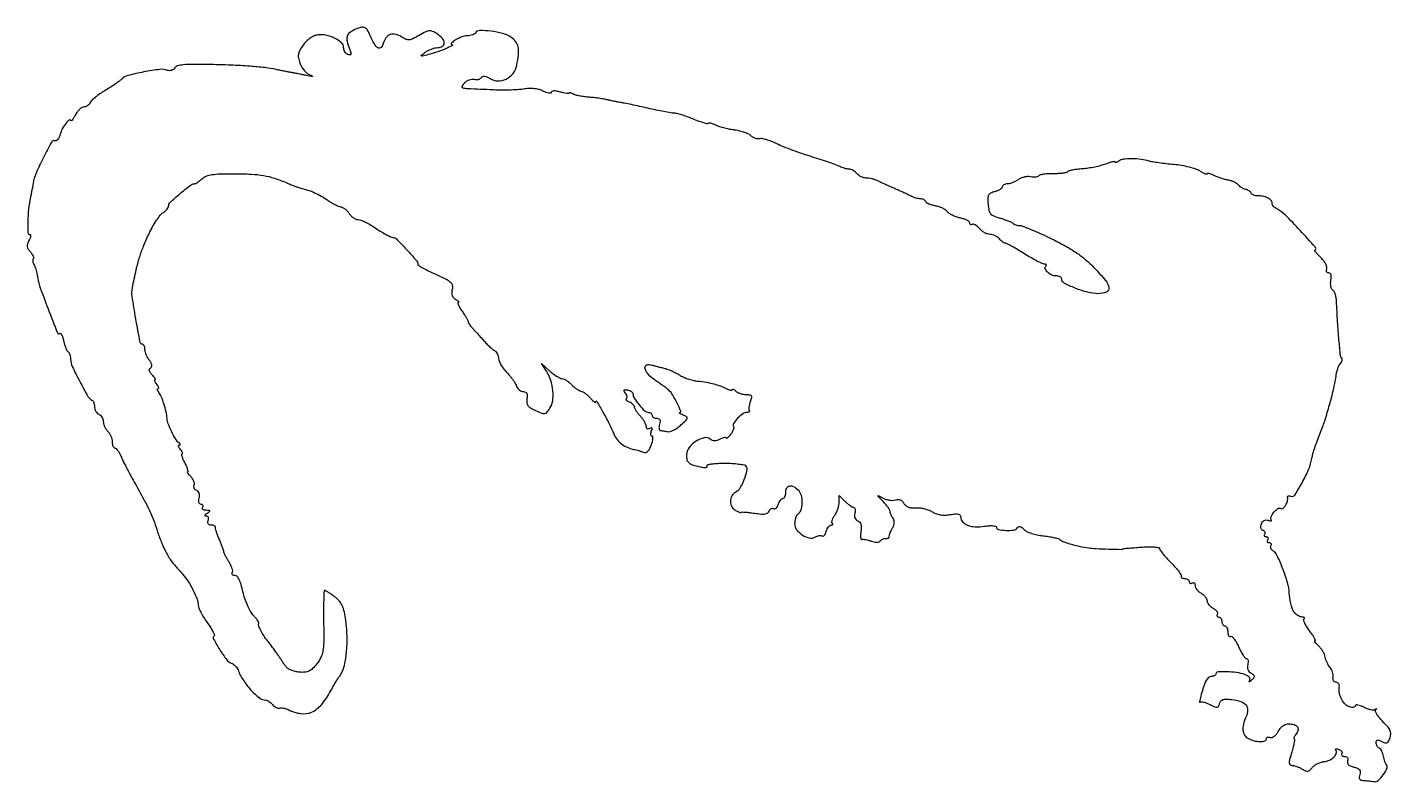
# Model space of a CAD drawing. Extents: x 0 to 460, y 0 to 255.
import ezdxf

# ---------------------------------------------------------------- set-up
doc = ezdxf.new("R2010")
doc.units = 0

msp = doc.modelspace()

# ---------------------------------------------------------------- linework, layer by layer
msp.add_lwpolyline([(110.25, 253.779505, 0.070776), (108.79314, 252.802602, 0.159357), (108.136803, 251.663521, 0.114798), (108.171243, 250.092391, 0.02821), (108.957051, 247.612966, -0.013654), (109.423556, 246.277263, -0.140594), (109.440527, 245.699221, -0.368788), (109.148569, 245.493352, -0.068593), (108.457051, 245.654855, -0.094797), (107.899977, 246.000581, -0.066836), (107.428009, 246.569117, -0.064637), (107.108908, 247.264375, -0.07544), (107, 247.982086, 0.214698), (106.258649, 249.629004, 0.067928), (103.963704, 251.162939, 0.062434), (101.017197, 252.168388, 0.08769), (98.245603, 252.249355, 0.071394), (96.987766, 251.876363, 0.044935), (95.655807, 251.112618, 0.042386), (94.391687, 250.058279, 0.043334), (93.333716, 248.81312, 0.026918), (92.245359, 247.091985, 0.081624), (91.775481, 245.793295, 0.091146), (91.772265, 244.49542, 0.039049), (92.215271, 242.812319, 0.047228), (92.768098, 241.606316, 0.038774), (93.570496, 240.437745, 0.040277), (94.486071, 239.473916, 0.078232), (95.375204, 238.898459, -0.006045), (96.491563, 238.385992, -0.663784), (96.48621, 238.26346, -0.138064), (96.169037, 238.237798, -0.002526), (94.5, 238.57389, 0.001644), (93.187004, 238.840696, 0.001185), (91.720312, 239.130101, 0.001197), (90.324226, 239.398672, 0.002595), (89.25, 239.59689, -0.003275), (88.19209, 239.793586, -0.001626), (86.853125, 240.056141, -0.001614), (85.466953, 240.337292, -0.002368), (84.25, 240.594228, 0.024469), (80.481519, 241.217405, 0.010353), (75.377149, 241.69992, 0.008578), (69.006688, 242.05952, 0.004739), (61.214404, 242.291435, 0.006178), (56.050171, 242.33233, 0.025416), (52.927885, 242.159622, 0.041352), (50.973642, 241.78634, 0.18853), (50.065329, 241.104283, -0.094967), (49.617039, 240.61666, -0.080755), (48.994976, 240.295276, -0.080087), (48.298156, 240.185768, -0.090862), (47.63412, 240.31016, 0.123487), (45.100005, 240.617462, 0.01606), (39.679871, 239.758493, 0.01554), (34.320232, 238.557915, 0.134287), (32.212886, 237.355743, -0.037613), (31.419621, 236.673623, -0.008689), (29.982021, 235.65242, -0.008925), (28.280474, 234.531739, -0.008619), (26.520268, 233.45901, 0.017755), (24.81835, 232.378675, 0.020955), (23.291965, 231.235058, 0.020353), (22.098379, 230.176284, 0.109958), (21.622372, 229.4583, -0.08157), (21.296347, 228.900826, -0.065743), (20.78669, 228.428376, -0.066473), (20.178365, 228.108977, -0.087908), (19.563322, 228, 0.138133), (18.883095, 227.808421, 0.04862), (18.066092, 227.192187, 0.043753), (17.253583, 226.30227, 0.038879), (16.571975, 225.25, -0.012755), (15.995426, 224.249039, -0.030807), (15.50656, 223.549107, -0.075405), (15.184391, 223.249582, -0.586105), (15.040038, 223.321429, 0.585869), (14.541865, 223.569592, 0.078898), (13.456515, 222.547821, 0.041957), (12.193973, 220.596288, 0.061191), (11.457671, 218.687372, -0.045079), (11.127371, 217.741615, -0.06987), (10.664665, 217.012708, -0.096648), (10.149404, 216.601991, -0.214012), (9.658301, 216.573174, 0.37435), (8.603279, 216.184051, 0.008027), (5.826973, 210.91564, 0.016132), (3.363863, 205.638233, 0.060617), (2.344332, 202.136662, -0.005647), (2.198632, 201.305524, -0.001913), (1.968372, 200.099519, -0.001902), (1.703717, 198.76858, -0.002186), (1.440662, 197.5, 0.025303), (0.812425, 193.563059, 0.021322), (0.538179, 189.350418, 0.013016), (0.551928, 185.591217, 0.405545), (1.160962, 185, -0.307472), (1.413861, 184.828244, -0.119547), (1.475731, 184.388064, -0.065837), (1.318553, 183.716181, -0.032539), (0.95548, 182.916813, 0.044859), (0.478492, 181.794075, 0.10877), (0.393166, 180.902314, 0.10894), (0.690226, 180.058033, 0.045085), (1.422478, 179.085661, -0.034239), (1.984343, 178.372241, -0.050986), (2.362754, 177.674231, -0.064849), (2.521497, 177.090161, -0.234476), (2.402046, 176.73538, 0.154486), (2.232006, 176.407843, 0.071505), (2.21769, 175.923262, 0.060654), (2.351042, 175.364798, 0.050489), (2.620259, 174.816531, -0.042239), (2.951219, 174.169667, -0.020743), (3.266004, 173.299231, -0.020416), (3.520027, 172.362093, -0.027905), (3.666308, 171.5, 0.055885), (4.54202, 167.655088, 0.007708), (7.366897, 159.940458, 0.002861), (10.552474, 151.779301, 0.539288), (11.292959, 151.626292, -0.394558), (11.607196, 151.636913, -0.090794), (11.969354, 151.18155, -0.049531), (12.329016, 150.311055, -0.023863), (12.622217, 149.138913, 0.021225), (12.929642, 147.881796, 0.025686), (13.327276, 146.734564, 0.025674), (13.75267, 145.822329, 0.133165), (14.129162, 145.420174, -0.128354), (14.463891, 145.069339, -0.046099), (14.744191, 144.43222, -0.042002), (14.935668, 143.644241, -0.038625), (15, 142.81271, 0.110577), (15.517756, 140.500181, 0.011118), (18.0566, 135.411139, 0.008969), (20.838765, 130.353676, 0.166274), (22.191065, 129.166667, -0.158028), (22.501914, 128.902535, -0.053113), (22.762375, 128.35901, -0.046555), (22.940331, 127.655352, -0.038685), (23, 126.885282, 0.070766), (23.112052, 126.09754, 0.063505), (23.440625, 125.340387, 0.066826), (23.926425, 124.726856, 0.10064), (24.5, 124.361626, -0.09486), (25.073495, 124.00561, -0.066838), (25.559375, 123.420016, -0.064626), (25.887882, 122.703825, -0.075388), (26, 121.96444, 0.067097), (26.108752, 121.157674, 0.039068), (26.440625, 120.237322, 0.038326), (26.9258, 119.350886, 0.052044), (27.5, 118.642857, -0.058077), (28.074386, 117.916923, -0.038951), (28.559375, 116.975, -0.03907), (28.890482, 115.974272, -0.06043), (29, 115.071429, 0.041629), (29.066144, 114.278358, 0.061161), (29.265014, 113.608482, 0.080382), (29.557128, 113.153922, 0.212933), (29.902175, 113, -0.197914), (30.322427, 112.826871, -0.038297), (30.870925, 112.192187, -0.03545), (31.434908, 111.303039, -0.026226), (31.933164, 110.25, 0.016981), (32.584842, 108.804185, 0.004515), (33.722209, 106.545312, 0.004574), (35.062959, 103.998829, 0.004698), (36.438387, 101.5, -0.003824), (39.651889, 95.6859, -0.013378), (41.593473, 91.868523, -0.019268), (42.926912, 88.760083, -0.018216), (44.044559, 85.5, 0.011767), (44.619543, 83.749564, 0.008107), (45.3493, 81.79375, 0.008178), (46.113034, 79.934138, 0.016495), (46.786509, 78.5, 0.014964), (47.882192, 76.503625, 0.026784), (48.915842, 74.944478, 0.019395), (50.316731, 73.204205, 0.004511), (52.80743, 70.396152, -0.042077), (54.599995, 68.040569, -0.025832), (56.31807, 65.002933, -0.024808), (57.628306, 62.016802, -0.09122), (58, 59.9964, 0.098043), (58.179233, 59.09114, 0.020283), (58.861752, 57.608758, 0.020592), (59.810608, 55.925197, 0.018129), (60.933623, 54.250328, -0.013449), (62.020997, 52.660969, -0.021372), (62.854666, 51.239365, -0.016825), (63.424693, 50.071263, -0.310911), (63.353789, 49.687122, 0.331917), (63.185817, 48.532368, 0.016011), (65.26741, 44.967581, 0.020203), (67.59324, 41.574772, 0.155259), (69.142029, 40.465804, -0.070775), (69.816443, 40.136145, -0.046446), (70.484999, 39.585715, -0.046024), (71.048264, 38.913161, -0.064245), (71.408011, 38.216881, 0.057724), (73.12348, 34.788129, 0.04086), (75.767915, 31.387129, 0.040417), (78.609792, 28.753243, 0.168221), (80.785285, 28, -0.11238), (81.245494, 27.89524, -0.038049), (81.84403, 27.549592, -0.035579), (82.469122, 27.05345, -0.034025), (83.027641, 26.466695, 0.051485), (83.596029, 25.909791, 0.056571), (84.249465, 25.500763, 0.064098), (84.88589, 25.291094, 0.135205), (85.400085, 25.331568, -0.095741), (85.951137, 25.418479, -0.0377), (86.718018, 25.333909, -0.035577), (87.556014, 25.114282, -0.037121), (88.342104, 24.780396, 0.085253), (92.534939, 23.456861, 0.1376), (96.218082, 23.967675, 0.116314), (99.522701, 26.442936, 0.051109), (102.601703, 31, -0.006375), (103.40294, 32.449999, -0.005957), (104.258832, 33.9125, -0.005944), (105.049699, 35.19297, -0.020169), (105.608368, 36, 0.09993), (107.100261, 39.11512, 0.036337), (107.955888, 43.959999, 0.033407), (108.15826, 49.678775, 0.02953), (107.619546, 55.617885, 0.023064), (107.096265, 58.258664, 0.056355), (106.409469, 60.115152, 0.068055), (105.417393, 61.556517, 0.048898), (103.964825, 62.867885, 0.007575), (102.824271, 63.684703, 0.010742), (101.783711, 64.373691, 0.007076), (100.899081, 64.915115, 0.134571), (100.589402, 65, 0.40294), (100.392875, 64.810924, 0.002008), (100.289113, 61.815741, 0.007085), (100.23157, 58.316535, 0.004249), (100.257449, 54.159968, -0.005135), (100.28685, 47.560326, -0.03941), (100.02539, 44.476991, -0.076404), (99.336115, 42.368028, -0.050337), (97.958539, 40.214028, -0.029741), (96.53485, 38.620098, -0.083863), (95.318843, 37.761205, -0.092361), (93.959132, 37.394505, -0.041275), (92.09879, 37.400609, -0.038471), (90.716189, 37.627548, -0.03762), (89.373916, 38.064626, -0.04014), (88.258548, 38.631528, -0.101813), (87.59879, 39.250362, -0.002382), (87.072202, 40.004271, -0.001048), (86.382145, 41.006798, -0.001037), (85.654652, 42.073206, -0.001392), (85, 43.042923, 0.007563), (84.277399, 44.085316, 0.003735), (83.329682, 45.388551, 0.003705), (82.325959, 46.726489, 0.005405), (81.420194, 47.88911, -0.021707), (80.06296, 49.753527, -0.031353), (79.044589, 51.519193, -0.03494), (78.422319, 53.030361, -0.138622), (78.377319, 54.02347, 0.19911), (78.325911, 54.336309, 0.015624), (77.848233, 55.054078, 0.019364), (77.197983, 55.896837, 0.013535), (76.4039, 56.796839, -0.063382), (75.513583, 58.034938, -0.022707), (74.563505, 59.994591, -0.022101), (73.705458, 62.261616, -0.024372), (73.082184, 64.523369, 0.017184), (72.455728, 66.931241, 0.042786), (71.790792, 68.623421, 0.063745), (71.095001, 69.668816, 0.217388), (70.369267, 70, -0.067619), (69.844011, 70.07136, -0.141191), (69.49528, 70.285453, -0.190731), (69.37487, 70.602709, -0.135669), (69.482543, 70.971754, 0.16681), (69.60514, 71.512375, 0.045166), (69.430125, 72.385403, 0.040488), (69.037574, 73.400351, 0.032526), (68.460733, 74.419585, -0.014757), (67.820187, 75.463103, -0.014408), (67.236927, 76.550825, -0.014455), (66.780502, 77.534384, -0.051151), (66.57283, 78.19783, 0.030237), (66.38739, 78.890448, 0.00751), (65.998987, 79.998738, 0.007652), (65.515121, 81.255933, 0.007611), (64.992175, 82.5, -0.012632), (64.500383, 83.703649, -0.016044), (64.110794, 84.839063, -0.014083), (63.845323, 85.797198, -0.11404), (63.838518, 86.25, 0.221503), (63.773504, 86.535511, 0.108503), (63.480512, 86.779687, 0.074578), (62.996696, 86.945262, 0.045244), (62.393011, 87, -0.077669), (61.754575, 87.099775, -0.166102), (61.359038, 87.393809, -0.166138), (61.226134, 87.868337, -0.07771), (61.361626, 88.5, 0.072898), (61.490641, 89.074593, 0.119728), (61.410179, 89.563873, 0.150353), (61.135927, 89.88962, 0.140917), (60.718615, 90.015313, -0.083809), (60.312891, 90.089055, -0.394239), (60.214537, 90.281383, -0.156742), (60.414015, 90.579763, -0.024208), (61, 91, 0.012279), (61.818229, 91.55773, 0.323649), (61.897595, 91.795688, 0.312363), (61.696108, 91.952447, 0.011801), (60.690983, 91.984687, -0.055749), (60.042258, 92.06281, -0.119238), (59.594912, 92.289252, -0.187649), (59.416871, 92.619957, -0.170746), (59.5, 93, 0.094696), (59.645673, 93.381513, 0.172837), (59.59114, 93.70625, 0.172824), (59.34354, 93.92335, 0.09468), (58.942386, 94, -0.179585), (58.516056, 94.158228, -0.141038), (58.243978, 94.573686, -0.092997), (58.16868, 95.23065, -0.046141), (58.305746, 96.061172, 0.057441), (58.429312, 96.931571, 0.083637), (58.320897, 97.697465, 0.10037), (57.994282, 98.284714, 0.124829), (57.485519, 98.64393, -0.093696), (57.004312, 98.94112, -0.096528), (56.67078, 99.39074, -0.099097), (56.536046, 99.922335, -0.104651), (56.620653, 100.45382, 0.125919), (56.691876, 101.065655, 0.05914), (56.491299, 101.842184, 0.053154), (56.072457, 102.652383, 0.050559), (55.486082, 103.371061, -0.017266), (54.902027, 103.996909, -0.037943), (54.511044, 104.521499, -0.073782), (54.35609, 104.870974, -0.495712), (54.454252, 105, 0.468688), (54.597633, 105.172237, 0.031415), (54.420248, 105.88125, 0.027526), (54.052692, 106.848925, 0.014804), (53.5, 108, -0.016081), (52.950904, 109.151112, -0.03013), (52.594738, 110.11875, -0.036946), (52.439401, 110.818038, -0.457268), (52.596765, 111, 0.390496), (52.735595, 111.127933, 0.115585), (52.688816, 111.440625, 0.05433), (52.432874, 111.923721, 0.024247), (52, 112.5, -0.033478), (51.582717, 113.077403, -0.07963), (51.377077, 113.563873, -0.174542), (51.409849, 113.876054, -0.282972), (51.627555, 114.015313, 0.127082), (51.871775, 114.082997, 0.320973), (51.94399, 114.241942, 0.149984), (51.815814, 114.480829, 0.039156), (51.479646, 114.765313, -0.104391), (50.417966, 115.931029, -0.019844), (49.056667, 118.476992, -0.021362), (47.894776, 121.160464, -0.074355), (47.488331, 123, 0.039587), (47.167094, 125.152396, 0.019274), (46.436661, 127.83512, 0.01804), (45.547561, 130.344996, 0.072788), (44.739668, 131.75, -0.035345), (44.413582, 132.230234, -0.0843), (44.263136, 132.632812, -0.181215), (44.306879, 132.889022, -0.266866), (44.5, 133, 0.341777), (44.670922, 133.132287, 0.144806), (44.660392, 133.440625, 0.064878), (44.426283, 133.92363, 0.027963), (44, 134.5, -0.025998), (43.570237, 135.076326, -0.059248), (43.324622, 135.559375, -0.129665), (43.295323, 135.869644, -0.367029), (43.448984, 136, 0.451996), (43.571838, 136.139574, 0.099587), (43.45572, 136.483312, 0.045431), (43.081485, 137.012996, 0.019879), (42.49754, 137.645317, -0.035995), (41.83847, 138.406785, -0.100042), (41.537186, 139.043348, -0.164795), (41.580295, 139.555238, -0.152811), (41.926037, 139.954289, 0.14741), (42.297873, 140.374404, 0.146546), (42.376759, 140.931059, 0.091428), (42.127903, 141.651497, 0.033167), (41.53173, 142.558971, -0.036478), (40.967371, 143.430525, -0.02894), (40.485526, 144.443885, -0.029757), (40.147973, 145.440772, -0.062286), (40.031803, 146.25, 0.045901), (39.957888, 146.919805, 0.065096), (39.762927, 147.485938, 0.084239), (39.484091, 147.868574, 0.195685), (39.16114, 148, -0.360395), (38.414712, 148.61833, -0.003004), (36.954981, 156.587391, -0.006888), (35.728252, 164.122634, -0.086249), (35.79866, 167, -0.006961), (37.093239, 173.060166, -0.018683), (38.234304, 177.319686, -0.022114), (39.569457, 181.05459, -0.013852), (41.442217, 185.302343, -0.017104), (42.635671, 187.610781, -0.019035), (43.945099, 189.749283, -0.018726), (45.190834, 191.476148, -0.087766), (46.097383, 192.29289, 0.037906), (46.825409, 192.828203, 0.041435), (47.441106, 193.45286, 0.045438), (47.868073, 194.070918, 0.129142), (48, 194.573182, -0.208302), (48.508688, 195.741236, -0.009413), (51.842883, 198.728128, -0.011), (55.257277, 201.544356, -0.154359), (56.726991, 202.099892, 0.111194), (57.137719, 202.216473, 0.020497), (57.817611, 202.623127, 0.021103), (58.587646, 203.175447, 0.017838), (59.354238, 203.821259, -0.095384), (60.70885, 204.643551, -0.050074), (62.622654, 205.143082, -0.031121), (65.436636, 205.405632, -0.008725), (69.854238, 205.46466, -0.010814), (75.876296, 205.309766, -0.030747), (80.047327, 204.854082, -0.036762), (83.697383, 203.946204, -0.021883), (87.889443, 202.363354, 0.004465), (89.345122, 201.754989, 0.005273), (90.733149, 201.206399, 0.004638), (91.913146, 200.766865, 0.032867), (92.5, 200.597109, -0.025992), (94.841313, 199.954574, -0.023812), (97.174426, 199.056546, -0.023806), (99.412164, 197.940479, -0.025944), (101.468061, 196.645437, 0.01729), (102.716803, 195.828324, 0.017493), (104.014261, 195.102808, 0.017578), (105.185091, 194.55199, 0.065358), (105.968061, 194.331879, -0.090645), (106.653215, 194.101539, -0.039968), (107.45301, 193.571797, -0.03784), (108.23386, 192.858028, -0.041523), (108.871972, 192.055247, 0.049321), (109.517422, 191.268685, 0.045893), (110.319161, 190.602471, 0.049083), (111.149026, 190.145306, 0.101044), (111.871972, 189.995719, -0.096363), (112.768532, 189.818861, -0.016951), (114.343642, 189.11396, -0.017819), (116.157771, 188.145566, -0.015182), (118, 187, 0.010184), (119.802446, 185.854035, 0.013357), (121.496082, 184.88604, 0.010875), (122.935861, 184.153275, 0.11173), (123.582408, 184.004281, -0.199989), (124.771737, 183.503227, -0.007409), (128.205312, 179.908571, -0.007844), (131.513116, 176.227039, -0.181012), (132, 174.926209, 0.264584), (132.199245, 174.576042, 0.007163), (133.787405, 173.66283, 0.013064), (135.752565, 172.63627, 0.008358), (138.084784, 171.542439, -0.009326), (141.576849, 169.89637, -0.07199), (143.061414, 168.874456, -0.1636), (143.62755, 167.837826, -0.105753), (143.579014, 166.458794, 0.0513), (143.417046, 165.337015, 0.093591), (143.550957, 164.424793, 0.103706), (143.992623, 163.686422, 0.074563), (144.74423, 163.083328, -0.019946), (145.365944, 162.687243, -0.059093), (145.743927, 162.352247, -0.217283), (145.807845, 162.145366, -0.366555), (145.681906, 162.030409, 0.45851), (145.511278, 161.816723, 0.054219), (145.711629, 161.155774, 0.035924), (146.196026, 160.212642, 0.018124), (146.931906, 159.09563, -0.010044), (147.723994, 157.934573, -0.01343), (148.392497, 156.84847, -0.010612), (148.901408, 155.924966, -0.121198), (149, 155.524201, 0.115269), (149.079426, 155.184257, 0.02739), (149.367188, 154.674386, 0.026741), (149.771531, 154.11046, 0.023613), (150.25, 153.567934, -0.006704), (150.903557, 152.875539, -0.001847), (151.912823, 151.768989, -0.001865), (153.047056, 150.506729, -0.001949), (154.155354, 149.254244, 0.011675), (155.245529, 148.069496, 0.014089), (156.325341, 147.011021, 0.012759), (157.275076, 146.175134, 0.087048), (157.81375, 145.864882, -0.127255), (158.222999, 145.583671, -0.049691), (158.622495, 145.019684, -0.045029), (158.953509, 144.292187, -0.041985), (159.158397, 143.5, 0.046896), (159.552656, 142.035005, 0.050403), (160.206511, 140.706394, 0.036426), (161.289259, 139.224105, 0.011916), (163.089895, 137.201993, -0.026332), (163.744707, 136.42253, -0.018708), (164.397445, 135.485898, -0.018954), (164.954511, 134.542351, -0.037647), (165.308511, 133.75, 0.076651), (165.672143, 133.081057, 0.066233), (166.236633, 132.514062, 0.068495), (166.90821, 132.130824, 0.095737), (167.585192, 132, -0.095777), (168.319876, 131.857966, -0.183705), (168.754755, 131.456634, -0.126738), (168.907382, 130.740575, -0.036706), (168.776112, 129.609136, 0.069313), (168.71138, 128.32789, 0.135205), (169.065918, 127.376479, 0.098829), (169.953236, 126.552681, 0.026583), (171.650047, 125.629839, 0.014209), (173.762121, 124.695359, 0.135484), (174.732413, 124.579533, 0.181913), (175.488795, 125.003029, 0.030123), (176.504186, 126.366045, 0.110192), (177.453592, 128.884221, 0.057627), (177.540865, 132.250917, 0.054573), (176.828169, 135.798698, 0.065412), (175.384734, 138.881352), (173.711578, 141.5), (176.377297, 139.05548, 0.021768), (177.511118, 138.103166, 0.022392), (178.713105, 137.262531, 0.022823), (179.816559, 136.630899, 0.082315), (180.585633, 136.384553, -0.07408), (181.296217, 136.169703, -0.03137), (182.170333, 135.687362, -0.030179), (183.0553, 135.045792, -0.034637), (183.814126, 134.329072, 0.029839), (184.565113, 133.606013, 0.026429), (185.426796, 132.945574, 0.027351), (186.267758, 132.434119, 0.069543), (186.936671, 132.187776, -0.078179), (187.613121, 131.925377, -0.027656), (188.483985, 131.3531, -0.026655), (189.386859, 130.607968, -0.028277), (190.186671, 129.784767, 0.020371), (190.884671, 129.043262, 0.049434), (191.470369, 128.573408, 0.123892), (191.8434, 128.445314, 0.435702), (192.010331, 128.59699, -0.758693), (192.344337, 128.686299, -0.006405), (194.40689, 125.09378, -0.010454), (196.523075, 121.101953, -0.018748), (198.066202, 117.728891, 0.064214), (199.135721, 115.86016, 0.066357), (200.63416, 114.347246, 0.063357), (202.541208, 113.226949, 0.05085), (204.814897, 112.516175, -0.013421), (205.570638, 112.340647, -0.00821), (206.452449, 112.0952, -0.008228), (207.318375, 111.823206, -0.014469), (208.023226, 111.566123, 0.141564), (208.774101, 111.492743, 0.139012), (209.454496, 111.829924, 0.087502), (210.082704, 112.639547, 0.031111), (210.686361, 113.980033, 0.024256), (211.06052, 115.138424, 0.04469), (211.232409, 116.112885, 0.065635), (211.20161, 116.784792, 0.363303), (210.944521, 117, -0.22842), (210.662172, 117.136089, -0.132621), (210.509359, 117.488813, -0.083058), (210.520442, 118.026326, -0.045044), (210.701324, 118.664045, 0.026179), (210.936014, 119.386586, 0.196415), (210.891636, 119.736436, 0.357523), (210.652308, 119.829264, 0.059284), (210.169939, 119.605028, -0.085866), (209.708091, 119.419348, -0.181031), (209.33152, 119.475196, -0.181835), (209.085289, 119.764208, -0.086691), (209, 120.252422, 0.098683), (208.866072, 120.92439, 0.030905), (208.4125, 121.850913, 0.02953), (207.765427, 122.847057, 0.028734), (207, 123.769625, -0.019921), (206.234341, 124.660075, -0.023671), (205.5875, 125.560371, -0.02342), (205.121106, 126.358474, -0.121092), (205, 126.851198, 0.143474), (204.881694, 127.255002, 0.059979), (204.517331, 127.696635, 0.052576), (203.985472, 128.106105, 0.046193), (203.356872, 128.41655, -0.045535), (202.772821, 128.704039, -0.08753), (202.382783, 129.04823, -0.144005), (202.243937, 129.388814, -0.225315), (202.348196, 129.681529, 0.168396), (202.511861, 130.018846, 0.083285), (202.488683, 130.50024, 0.067654), (202.289099, 131.048024, 0.052103), (201.935517, 131.577698, -0.035608), (201.498224, 132.188242, -0.309606), (201.514098, 132.504563, -0.245588), (201.836227, 132.655634, -0.025657), (202.694193, 132.574378, -0.052016), (203.384966, 132.398239, -0.065231), (203.969544, 132.091011, -0.078758), (204.365189, 131.706328, -0.161957), (204.5, 131.301051, 0.144596), (204.945569, 129.792531, 0.029775), (206.606082, 127.533827, 0.027919), (208.499517, 125.498485, 0.193792), (209.737349, 125, -0.077685), (210.219706, 124.924601, -0.090172), (210.629096, 124.70625, -0.100779), (210.902781, 124.381374, -0.125453), (211, 124, 0.154397), (211.120645, 123.618616, 0.097848), (211.46042, 123.29375, 0.08029), (211.968061, 123.074524, 0.061935), (212.567388, 123, -0.088639), (213.242687, 122.879337, -0.197727), (213.619739, 122.532245, -0.144755), (213.710381, 121.92767, -0.042184), (213.5, 121, 0.036682), (213.315993, 120.228052, 0.062176), (213.291798, 119.565025, 0.091749), (213.419274, 119.105674, 0.261683), (213.682612, 118.923489, -0.012721), (214.109217, 118.87258, -0.003737), (214.761137, 118.772926, -0.00375), (215.493123, 118.64979, -0.00402), (216.206363, 118.518377, 0.124084), (217.051537, 118.566317, 0.03999), (218.224129, 119.039438, 0.037053), (219.494647, 119.796737, 0.033969), (220.679183, 120.753642, 0.008156), (222.389222, 122.391104, 0.140189), (222.765405, 123.060169, 0.326306), (222.558331, 123.553809, 0.042585), (221.47282, 124.088468, -0.015104), (220.764246, 124.390346, -0.044928), (220.307372, 124.653606, -0.190617), (220.196287, 124.822591, -0.448149), (220.27568, 124.929715, 0.503798), (220.601397, 125.464483, 0.016506), (219.415487, 128.12505, 0.023363), (217.949849, 130.81408, 0.068091), (216.620325, 132.452416, 0.024846), (215.966387, 133.00706, 0.005171), (214.761701, 133.910384, 0.005417), (213.339615, 134.930404, 0.005092), (211.866316, 135.940948, -0.058882), (209.756934, 137.749068, -0.105869), (208.60271, 139.702989, -0.299666), (208.904093, 140.837361, -0.254162), (210.132837, 141.126394, 0.004463), (210.857918, 140.935189, 0.001244), (211.996849, 140.648712, 0.001255), (213.287308, 140.330968, 0.001317), (214.558564, 140.024881, -0.026543), (215.91603, 139.624644, -0.01622), (217.472187, 139.017076, -0.016243), (218.978837, 138.313016, -0.027609), (220.182277, 137.616223, 0.039615), (221.408232, 136.945125, 0.022335), (222.985698, 136.320548, 0.022178), (224.64384, 135.829369, 0.033645), (226.123713, 135.565616, -0.012771), (229.277495, 135.138372, -0.023069), (231.828454, 134.604459, -0.027323), (233.987783, 133.919708, -0.032432), (235.935103, 133.034732, 0.026339), (236.727532, 132.6629, 0.052247), (237.393436, 132.470216, 0.089916), (237.838626, 132.471144, 0.362017), (238, 132.664816, -0.305318), (238.110978, 132.829616, -0.191032), (238.3525, 132.83154, -0.075079), (238.738452, 132.610851, -0.029031), (239.2, 132.2, 0.074885), (239.823411, 131.739798, 0.038502), (240.715854, 131.3525, 0.037184), (241.716065, 131.088405, 0.045986), (242.675249, 131, -0.033646), (243.912721, 130.916633, -0.233879), (244.401145, 130.586746, -0.198586), (244.480428, 129.956784, -0.024116), (244.039093, 128.602823, 0.028273), (243.734344, 127.640838, 0.036956), (243.572492, 126.732737, 0.040417), (243.556374, 125.990431, 0.183602), (243.730511, 125.602823, -0.189398), (243.829475, 125.375769, -0.251591), (243.731954, 125.177079, -0.115689), (243.403135, 125.041449, -0.040237), (242.888908, 125, 0.160811), (241.497821, 124.540718, 0.044981), (239.764416, 122.996676, 0.043901), (238.393929, 121.250608, 0.290614), (238.381151, 120.192301, -0.184082), (238.458425, 119.789387, -0.044256), (238.278382, 119.120819, -0.039615), (237.919245, 118.339174, -0.030381), (237.411324, 117.547842, -0.016785), (236.86845, 116.855443, -0.041546), (236.414577, 116.398063, -0.110001), (236.128142, 116.246353, -0.495062), (236, 116.344054, 0.364967), (235.83935, 116.534827, 0.088298), (235.393723, 116.532543, 0.05156), (234.728134, 116.338054, 0.026025), (233.936078, 115.96579, -0.038483), (232.893178, 115.506962, -0.08473), (232.037443, 115.361403, -0.100857), (231.278757, 115.516464, -0.072648), (230.538888, 115.967726, 0.233486), (228.513526, 116.450441, 0.089587), (225.778174, 115.28271, 0.082556), (223.432941, 113.111366, 0.155074), (222.552609, 110.710459, 0.072216), (222.724505, 109.004702, 0.167694), (223.41667, 107.941085, 0.10081), (224.8905, 107.209691, 0.017365), (227.946825, 106.510241, 0.034131), (228.718924, 106.41556, 0.088253), (229.273897, 106.483755, 0.206626), (229.520548, 106.693978, 0.258279), (229.50632, 106.989774, -0.50589), (229.645659, 107.335495, -0.025844), (231.029306, 107.614965, -0.024086), (233.003882, 107.812008, -0.012825), (235.45922, 107.875, -0.013731), (237.992432, 107.805419, -0.019809), (240.223595, 107.593866, -0.016007), (242.009489, 107.294365, -0.207674), (242.55071, 106.91795, -0.197693), (242.816872, 105.301779, -0.035282), (241.900601, 102.31505, -0.03697), (240.540597, 99.441947, -0.141785), (239.138896, 98.074335, 0.139352), (237.833574, 96.812857, 0.128961), (237.337612, 95.014166, 0.130495), (237.790004, 93.219872, 0.144211), (239.062288, 91.966664, 0.014239), (239.805785, 91.595592, 0.026502), (240.430797, 91.344901, 0.029583), (240.890813, 91.217928, 0.477198), (241, 91.306281, -0.425932), (241.135472, 91.43646, -0.006825), (242.309064, 91.373623, -0.013116), (243.747481, 91.238921, -0.007752), (245.456387, 91.006619, 0.015554), (247.666396, 90.74124, 0.058064), (249.063457, 90.779802, 0.106163), (249.939317, 91.104613, 0.160797), (250.449324, 91.728536, -0.0723), (250.724494, 92.219601, -0.102143), (251.102938, 92.546276, -0.124004), (251.522742, 92.658754, -0.143117), (251.920941, 92.548861, 0.207595), (252.327508, 92.489825, 0.119179), (252.769151, 92.732483, 0.08193), (253.18216, 93.25632, 0.049245), (253.495391, 93.985479, -0.039423), (253.808825, 94.756445, -0.049463), (254.220911, 95.408235, -0.057809), (254.664193, 95.858014, -0.170932), (255.067388, 96, 0.195359), (255.423625, 96.144711, 0.086773), (255.726045, 96.563021, 0.066655), (255.931347, 97.183079, 0.04669), (256, 97.916667, -0.112017), (256.344118, 99.433405, -0.230992), (257.274248, 100.171169, -0.180581), (258.634189, 99.978468, -0.071955), (260.166667, 98.833333, -0.139555), (261.165344, 97.03986, -0.066575), (261.425318, 94.390278, -0.06803), (260.987061, 91.852382, -0.179484), (259.870838, 90.420174, 0.141555), (259.535381, 90.049809, 0.042029), (259.255809, 89.330569, 0.038467), (259.064168, 88.430687, 0.033245), (259, 87.466663, 0.16546), (259.685504, 85.451859, 0.087319), (261.657418, 83.648775, 0.089997), (264.066256, 82.667048, 0.192596), (266.011388, 83.007038, -0.050992), (266.608453, 83.296691, -0.051609), (267.249389, 83.458068, -0.05668), (267.83711, 83.475877, -0.118203), (268.269562, 83.333401, 0.234357), (268.642398, 83.298564, 0.117787), (269.04187, 83.572873, 0.07642), (269.410679, 84.13331, 0.043455), (269.683939, 84.899384, -0.044032), (269.971694, 85.703163, -0.054792), (270.380347, 86.382944, -0.064921), (270.841147, 86.848371, -0.166702), (271.283298, 87, 0.062424), (271.641381, 87.044881, 0.186072), (271.839423, 87.185462, 0.246305), (271.860559, 87.39084, 0.101586), (271.701972, 87.631361, -0.218755), (271.559064, 88.017253, -0.055302), (271.686327, 88.691534, -0.046052), (272.020616, 89.506924, -0.032486), (272.535305, 90.353868, 0.042701), (273.096302, 91.320928, 0.029212), (273.569746, 92.499753, 0.029517), (273.89445, 93.698693, 0.051411), (274, 94.722506), (274, 97), (276, 95, 0.020808), (276.832183, 94.234342, 0.024869), (277.678749, 93.5875, 0.024792), (278.433041, 93.121765, 0.126563), (278.90638, 93, -0.242554), (279.2104, 92.843298, -0.107133), (279.39381, 92.416069, -0.07087), (279.426308, 91.773804, -0.041231), (279.292927, 91.012151, 0.063474), (279.18122, 90.151015, 0.093232), (279.320302, 89.402453, 0.105762), (279.701002, 88.821854, 0.103688), (280.288384, 88.442831, -0.12042), (280.932118, 87.996647, -0.109468), (281.32525, 87.288764, -0.078055), (281.460998, 86.274832, -0.033416), (281.338465, 84.909556, 0.024449), (281.218023, 83.792727, 0.046351), (281.248839, 82.889249, 0.071928), (281.409414, 82.30981, 0.370747), (281.686628, 82.177001, -0.092676), (282.146414, 82.213156, -0.018849), (282.958683, 82.095337, -0.01927), (283.905993, 81.883227, -0.017016), (284.874846, 81.591113, 0.037854), (285.829814, 81.346054, 0.048241), (286.73572, 81.274232, 0.056394), (287.468553, 81.37001, 0.176279), (287.874846, 81.642988, -0.079759), (288.205664, 81.971165, -0.048418), (288.683548, 82.248253, -0.047105), (289.225517, 82.436649, -0.060175), (289.75, 82.5, 0.038589), (290.216951, 82.536092, 0.069849), (290.583175, 82.646875, 0.111151), (290.79555, 82.809876, 0.260861), (290.83102, 83, -0.157993), (290.827109, 83.31258, -0.015576), (291.075451, 84.03284, -0.01845), (291.438431, 84.891192, -0.013608), (291.900414, 85.813922, 0.036926), (292.382473, 86.900445, 0.067932), (292.581995, 87.84532, 0.085933), (292.50223, 88.648436, 0.105965), (292.154431, 89.313922, -0.036392), (291.782997, 89.834235, -0.033699), (291.48018, 90.41611, -0.035442), (291.282628, 90.971717, -0.087675), (291.241399, 91.400493, 0.149085), (291.132671, 91.893773, 0.021807), (290.584903, 92.774219, 0.023042), (289.822581, 93.784892, 0.017931), (288.906362, 94.812485, -0.001198), (287.207428, 96.594175, -0.168531), (287.088671, 96.85636, -0.592466), (287.206896, 96.935939, -0.002939), (288.787773, 96.106593, 0.04757), (289.802433, 95.684818, 0.037997), (290.958114, 95.422834, 0.039274), (292.075085, 95.346246, 0.074458), (292.963553, 95.488432, -0.074377), (293.834224, 95.627914, -0.099095), (294.619434, 95.479202, -0.09803), (295.293001, 95.037752, -0.07137), (295.8383, 94.324458, 0.091286), (296.469174, 93.563604, 0.084855), (297.345003, 93.053788, 0.069777), (298.490102, 92.799504, 0.038829), (299.92232, 92.797258, -0.046043), (301.279552, 92.77558, -0.031603), (302.797811, 92.513118, -0.03193), (304.240292, 92.069745, -0.054553), (305.361851, 91.498562, 0.055862), (306.616211, 90.863864, 0.049724), (308.029996, 90.491617, 0.045425), (309.607954, 90.385258, 0.033543), (311.35205, 90.543613, -0.017024), (313.210065, 90.774369, -0.086072), (314.247511, 90.688893, -0.186549), (314.790893, 90.298679, -0.145809), (315, 89.596866, 0.194153), (315.620652, 88.058759, 0.111732), (317.315667, 86.945362, 0.079966), (319.885657, 86.426935, 0.049546), (322.966384, 86.610615, -0.020522), (324.524738, 86.794611, -0.035853), (325.824251, 86.800866, -0.043138), (326.750727, 86.657919, -0.345738), (327, 86.340516, 0.35553), (327.668035, 85.519778, 0.040615), (330.212444, 85.204615, 0.040104), (332.869196, 85.305926, 0.228597), (334.027701, 86.044821, -0.139907), (334.436624, 86.417614, -0.174118), (334.944253, 86.476982, -0.105162), (335.574998, 86.181648, -0.034497), (336.352668, 85.504474, 0.087546), (337.301204, 84.840465, 0.028844), (338.88898, 84.209172, 0.027715), (340.765843, 83.699128, 0.028086), (342.679304, 83.402549, -0.014113), (344.550714, 83.165802, -0.016752), (346.300833, 82.833638, -0.015695), (347.745814, 82.460897, -0.095005), (348.431319, 82.109851, 0.078121), (349.774589, 81.364124, 0.01703), (352.298402, 80.536679, 0.018046), (355.198493, 79.806448, 0.021025), (358, 79.32977, 0.0191), (360.573099, 79.10198, 0.004934), (364.735371, 78.934426, 0.000798), (369.317208, 78.802575, 0.422195), (369.5, 78.980466, -0.386219), (369.558753, 79.045183, -0.000545), (371.335938, 79.215286, -0.003676), (373.353483, 79.391222, -0.00221), (375.75, 79.571808, -0.01358), (378.146332, 79.676437, -0.022661), (380.164062, 79.618233, -0.018939), (381.710257, 79.444289, -0.37096), (382, 79.107498, 0.158363), (382.172389, 78.576865, 0.011975), (383.101562, 77.360119, 0.015572), (384.313527, 75.942281, 0.011192), (385.75, 74.433333, -0.013441), (387.168634, 72.929644, -0.019752), (388.325, 71.528333, -0.01561), (389.174957, 70.335762, -0.223474), (389.25, 69.833333, 0.188889), (389.275993, 69.516751, 0.132643), (389.514062, 69.244792, 0.092475), (389.9441, 69.061158, 0.054843), (390.5, 69, -0.06887), (391.073318, 68.920655, -0.085131), (391.559375, 68.688914, -0.099915), (391.884374, 68.344827, -0.140337), (392, 67.940983, 0.108972), (392.078288, 67.586039, 0.182303), (392.29375, 67.3746, 0.161196), (392.6179, 67.343488, 0.082592), (393, 67.5, -0.13485), (393.379802, 67.611476, -0.190614), (393.70625, 67.48886, -0.141757), (393.926524, 67.132109, -0.067982), (394, 66.594201, 0.108718), (394.145589, 65.932545, 0.055959), (394.5875, 65.203573, 0.051755), (395.235034, 64.522546, 0.053999), (396, 64, -0.05082), (396.765013, 63.484507, -0.050431), (397.4125, 62.824098, -0.055023), (397.855267, 62.125359, -0.114211), (398, 61.5, 0.115423), (398.146553, 60.873608, 0.054793), (398.595727, 60.171498, 0.050132), (399.25227, 59.506223, 0.050149), (400.028008, 58.98501, -0.046669), (400.761187, 58.499748, -0.0693), (401.28785, 57.939465, -0.092842), (401.538079, 57.395213, -0.202545), (401.468991, 56.949827, 0.088302), (401.325219, 56.587162, 0.167147), (401.365491, 56.279012, 0.177958), (401.582773, 56.073575, 0.101637), (401.940983, 56, -0.140337), (402.344827, 55.884374, -0.099915), (402.688914, 55.559375, -0.085131), (402.920655, 55.073318, -0.06887), (403, 54.5, 0.064853), (403.074694, 53.926543, 0.082425), (403.29375, 53.440625, 0.098894), (403.618646, 53.115568, 0.148195), (404, 53, -0.195654), (404.381985, 52.844577, -0.086673), (404.70625, 52.395164, -0.066561), (404.926392, 51.729059, -0.0466), (405, 50.940983, 0.043794), (405.065762, 50.191607, 0.095228), (405.271041, 49.654315, 0.173355), (405.57401, 49.412969, 0.224392), (405.922693, 49.452222, -0.328178), (406.393284, 49.414195, -0.048037), (407.094211, 48.676664, -0.038957), (407.870175, 47.507858, -0.023178), (408.615141, 46.011239, 0.01802), (409.360356, 44.474603, 0.025962), (410.136509, 43.178301, 0.024142), (410.852815, 42.215592, 0.224365), (411.309079, 42, -0.239988), (411.619469, 41.841915, -0.108226), (411.807968, 41.411808, -0.071685), (411.843141, 40.764829, -0.041766), (411.709635, 39.997643, 0.070041), (411.605476, 39.103168, 0.086282), (411.768875, 38.280487, 0.089711), (412.192357, 37.585327, 0.08289), (412.843003, 37.059922, -0.033141), (413.695555, 36.501161, -0.205076), (413.949959, 36.056667, -0.203203), (413.80502, 35.563151, -0.0325), (413.103296, 34.812279, -0.013298), (412.557873, 34.326475, -0.130858), (412.282037, 34.196342, -0.571263), (412.197316, 34.294247, -0.046728), (412.367816, 34.678004, 0.171896), (412.458473, 35.202921, 0.132309), (412.21303, 35.734539, 0.091492), (411.629195, 36.219051, 0.048384), (410.764521, 36.598496, 0.043491), (407.943264, 37.258799, 0.028117), (404.59952, 37.54964, 0.020707), (401.588498, 37.516926, 0.398985), (401, 36.896833, -0.153107), (400.892751, 36.554802, -0.098082), (400.590803, 36.263445, -0.080734), (400.139619, 36.066867, -0.062525), (399.606989, 36, 0.109281), (399.021417, 35.870469, 0.064683), (398.414278, 35.485937, 0.059993), (397.878592, 34.919141, 0.062924), (397.50284, 34.25, 0.015754), (396.609852, 31.83722, 0.015648), (395.868379, 29.36759, 0.016091), (395.422956, 27.449698, 0.741523), (395.65764, 27.324306, -0.224052), (396.057841, 27.467935, -0.036748), (396.890604, 27.325233, -0.034361), (397.915797, 26.994721, -0.024176), (399.018131, 26.490624, 0.013437), (400.665277, 25.694197, 0.134074), (401.414933, 25.575567, 0.251131), (401.886094, 25.899084, 0.055364), (402.249545, 26.846261, -0.103362), (402.672413, 27.69598, -0.145997), (403.359683, 28.179491, -0.088213), (404.474308, 28.344729, -0.021859), (406.323158, 28.210439, -0.049671), (409.33244, 27.551777, -0.141225), (411.092519, 26.359662, -0.185613), (411.675349, 24.645912, -0.09738), (411.147022, 22.423333, 0.043307), (410.244243, 19.879041, 0.090385), (410.089068, 17.789526, 0.121318), (410.672456, 16.179395, 0.123201), (411.934259, 15.035184, 0.061095), (413.836546, 14.298758, 0.059156), (415.881547, 14.033172, 0.075374), (417.468998, 14.256052, 0.331624), (418, 14.968615, -0.158061), (418.106083, 15.295808, -0.151949), (418.38549, 15.504773, -0.11227), (418.810221, 15.554674, -0.06503), (419.312308, 15.433651, 0.180081), (419.915639, 15.427578, 0.076221), (420.637617, 15.820521, 0.061414), (421.364359, 16.529813, 0.045902), (421.981288, 17.465035, -0.053359), (422.697985, 18.517105, -0.064184), (423.582852, 19.321784, -0.069653), (424.575494, 19.826886, -0.083095), (425.609963, 20, -0.07428), (427.386181, 19.734659, -0.173703), (428.448244, 18.942997, -0.212763), (428.643289, 17.785922, -0.110559), (427.963645, 16.456195, 0.022108), (427.539709, 15.896812, 0.048468), (427.27891, 15.427757, 0.098058), (427.211743, 15.120317, 0.419966), (427.329724, 15, -0.447632), (427.499668, 14.80973, -0.014707), (427.337719, 13.678125, -0.019189), (427.028293, 12.225916, -0.011007), (426.550037, 10.5, 0.008218), (425.836717, 7.980494, 0.068383), (425.691567, 6.805502, 0.219038), (425.963857, 6.234414, 0.175422), (426.611437, 6, -0.062453), (427.29683, 5.914056, -0.024233), (428.21268, 5.632812, -0.023538), (429.186716, 5.228476, -0.026908), (430.074473, 4.75, 0.033366), (431.212918, 4.155238, 0.137742), (431.974687, 4.047139, 0.155116), (432.629596, 4.355918, 0.045912), (433.378245, 5.191328, -0.075179), (434.058179, 5.866385, -0.039362), (435.075328, 6.494265, -0.038041), (436.24366, 6.985903, -0.04732), (437.391191, 7.251803, 0.07221), (439.268405, 7.786113, 0.089586), (440.764833, 8.810226, 0.120816), (441.52217, 10.041393, 0.219576), (441.382079, 11.1908, -0.199834), (441.343627, 11.430436, -0.297161), (441.493068, 11.571827, -0.105443), (441.878439, 11.560231, -0.031564), (442.442319, 11.383761, -0.061745), (442.992689, 11.090383, -0.092628), (443.371794, 10.701752, -0.121099), (443.523411, 10.282806, -0.166459), (443.435239, 9.895215, 0.1576), (443.351856, 9.55587, 0.191289), (443.493232, 9.262969, 0.12717), (443.864391, 9.064946, 0.059351), (444.409598, 9, -0.086989), (444.993822, 8.897583, -0.160766), (445.368883, 8.602944, -0.157266), (445.49976, 8.137534, -0.082325), (445.377694, 7.541872, 0.136003), (445.312559, 6.865894, 0.150663), (445.611023, 6.283189, 0.099834), (446.314592, 5.802524, 0.038628), (447.439626, 5.425797, -0.036041), (448.698058, 5.011621, -0.1278), (449.371966, 4.505424, -0.169702), (449.609181, 3.826516, -0.076971), (449.463159, 2.883925, 0.052743), (449.281864, 1.998404, 0.16472), (449.41864, 1.414127, 0.179942), (449.870529, 1.064671, 0.06512), (450.682612, 0.923489, -0.011442), (451.506546, 0.869892, -0.006792), (452.485686, 0.77024, -0.006795), (453.460019, 0.644248, -0.011626), (454.26866, 0.509234, 0.235242), (455.678825, 0.904665, 0.051855), (457.408241, 2.830537, 0.053168), (458.659164, 5.005968, 0.309614), (458.428758, 6.237909, -0.100347), (458.211052, 6.566335, -0.016498), (457.946899, 7.284729, -0.01757), (457.690214, 8.163382, -0.01471), (457.478548, 9.111391, 0.035345), (457.228531, 10.047788, 0.040954), (456.857908, 10.892568, 0.045271), (456.429946, 11.537617, 0.144184), (456.009908, 11.830031, -0.114679), (455.62372, 12.066864, -0.069684), (455.29666, 12.494261, -0.063979), (455.075403, 13.038316, -0.064708), (455, 13.618517, -0.076642), (455.100415, 14.26976, -0.265961), (455.402076, 14.54795, -0.154567), (455.943582, 14.503636, -0.025765), (456.900039, 14.053498, 0.037698), (457.865825, 13.626787, 0.139885), (458.523541, 13.585486, 0.178812), (459.008862, 13.895971, 0.070458), (459.400039, 14.600101, 0.048794), (459.868007, 16.298278, 0.131146), (459.757032, 17.536037, 0.090281), (459.001952, 18.823874, 0.015918), (457.09943, 20.898285, -0.023516), (456.035322, 22.094514, -0.035915), (455.242007, 23.233962, -0.039839), (454.77524, 24.183809, -0.268553), (454.84943, 24.682763, 0.013658), (455.070766, 24.976946, 0.466589), (455.05134, 25.05134, 0.277115), (454.946865, 25.041024, 0.01042), (454.623216, 24.789882, -0.180453), (454.096454, 24.613158, -0.042676), (453.15998, 24.724815, -0.038554), (452.037525, 25.048849, -0.029793), (450.873216, 25.565563, 0.024308), (449.770645, 26.069417, 0.047448), (448.844007, 26.341114, 0.077606), (448.216555, 26.363391, 0.379655), (448, 26.1193, -0.2248), (447.850627, 25.803854, -0.114421), (447.448308, 25.605303, -0.076663), (446.84132, 25.558124, -0.045111), (446.121898, 25.678374, -0.131954), (444.645456, 26.520147, -0.073439), (443.394055, 28.188275, -0.069948), (442.624349, 30.249827, -0.092347), (442.557331, 32.25, 0.073874), (442.55947, 32.918728, 0.100136), (442.356342, 33.485937, 0.119089), (441.983027, 33.862885, 0.139183), (441.5, 34, -0.139854), (441.018718, 34.137304, -0.120678), (440.649868, 34.514062, -0.101039), (440.453559, 35.081256, -0.073702), (440.46381, 35.75, 0.071102), (440.479798, 36.529765, 0.044163), (440.288903, 37.426562, 0.043459), (439.936302, 38.297045, 0.059232), (439.46558, 39, -0.042605), (438.948442, 39.719466, -0.025834), (438.458048, 40.646875, -0.025779), (438.063788, 41.624877, -0.040808), (437.840254, 42.5, 0.060988), (437.573642, 43.392331, 0.031744), (437.04094, 44.426562, 0.031022), (436.350515, 45.433328, 0.041051), (435.59699, 46.25, -0.017342), (434.914708, 46.922553, -0.039313), (434.459761, 47.485937, -0.083061), (434.287968, 47.855648, -0.495461), (434.397882, 48, 0.53393), (434.525984, 48.191344, 0.028354), (434.147093, 48.980572, 0.024284), (433.483003, 50.056867, 0.012553), (432.555676, 51.338118, -0.020777), (431.628014, 52.665244, -0.032081), (430.951916, 53.890092, -0.033478), (430.561356, 54.887286, -0.279927), (430.671451, 55.338118, 0.123797), (430.821712, 55.589328, 0.257749), (430.775215, 55.805572, 0.161415), (430.524793, 55.953787, 0.053637), (430.095238, 56, -0.079562), (429.535939, 56.089565, -0.039962), (428.874628, 56.367188, -0.038377), (428.220911, 56.771647, -0.046038), (427.678571, 57.25, -0.071216), (426.938502, 58.30035, -0.053127), (426.431403, 59.625601, -0.030987), (426.035745, 61.604394, -0.00701), (425.620609, 65.007898, 0.048985), (424.925116, 68.348743, 0.019622), (423.355423, 72.752861, 0.014894), (421.544208, 76.904172, 0.145975), (420.282038, 78.31146, -0.069361), (419.819438, 78.691944, -0.085702), (419.51728, 79.16025, -0.100429), (419.418912, 79.640993, -0.139703), (419.537985, 80.06146, 0.096373), (419.673315, 80.419451, 0.17417), (419.619222, 80.724304, 0.171456), (419.382286, 80.928244, 0.093039), (419, 81, -0.101261), (418.621649, 81.077418, -0.177706), (418.391936, 81.29375, -0.167455), (418.348919, 81.618194, -0.088621), (418.5, 82, 0.088621), (418.651081, 82.381806, 0.167455), (418.608064, 82.70625, 0.177706), (418.378351, 82.922582, 0.101261), (418, 83, -0.08992), (417.616203, 83.069584, -0.16868), (417.37643, 83.268661, -0.176677), (417.318063, 83.565881, -0.099764), (417.447214, 83.91459, 0.121055), (417.569809, 84.293863, 0.129291), (417.497991, 84.676662, 0.116342), (417.236263, 85.004148, 0.085998), (416.82632, 85.22456, -0.142777), (416.406099, 85.515385, -0.115049), (416.164868, 86.011369, -0.090564), (416.136621, 86.668548, -0.057244), (416.328519, 87.413724, -0.071642), (416.717911, 88.110768, -0.106516), (417.247942, 88.562741, -0.116821), (417.8788, 88.731411, -0.099091), (418.560367, 88.615209, 0.030122), (419.124534, 88.436863, 0.097944), (419.514387, 88.417084, 0.287127), (419.668366, 88.547779, 0.218735), (419.640613, 88.772483, -0.254337), (419.581316, 89.840541, -0.062857), (420.558946, 91.371841, -0.064958), (421.857181, 92.574779, -0.301453), (422.82868, 92.605881, 0.321229), (423.60743, 92.658965, 0.083951), (424.476225, 93.662433, 0.070102), (425.091491, 95.093249, 0.123381), (425.117865, 96.372681, -0.185814), (425.15881, 96.658014, -0.195737), (425.379601, 96.834466, -0.113865), (425.777552, 96.858733, -0.050182), (426.289245, 96.719248, 0.354983), (427.56685, 97.136694, 0.017176), (430.02446, 101.251266, 0.025663), (432.23335, 105.791931, 0.055862), (433.339245, 109.5, -0.018746), (433.667696, 110.998881, -0.018186), (434.110306, 112.484389, -0.008494), (434.892599, 114.675447, -0.001009), (436.71925, 119.5, 0.016546), (438.147057, 123.656723, 0.009115), (439.630322, 128.823693, 0.008854), (440.873905, 133.82704, 0.026887), (441.474266, 137.280013, -0.028909), (441.68089, 138.440602, -0.024986), (442.027649, 139.628796, -0.025767), (442.452209, 140.675211, -0.064029), (442.893788, 141.372022, 0.047497), (443.265941, 141.918571, 0.063665), (443.485708, 142.475707, 0.07953), (443.529208, 142.958615, 0.181068), (443.379797, 143.28687, -0.172453), (442.977791, 144.132317, -0.002861), (442.468415, 149.389865, -0.00711), (441.997796, 155.51834, -0.004842), (441.629248, 162.5, 0.033093), (441.497495, 163.701522, 0.036839), (441.210098, 164.831655, 0.039799), (440.822493, 165.742772, 0.128981), (440.383851, 166.224783, -0.143827), (439.99026, 166.683463, -0.057813), (439.737372, 167.478444, -0.050832), (439.648345, 168.45504, -0.044584), (439.750429, 169.474783, 0.035374), (439.876938, 170.540425, 0.083396), (439.782243, 171.332677, 0.136421), (439.481464, 171.816137, 0.18794), (439.009588, 172, -0.128339), (438.586441, 172.110431, -0.151433), (438.302529, 172.409354, -0.127699), (438.208577, 172.861119, -0.079524), (438.320777, 173.393547, 0.158502), (438.356939, 174.088101, 0.053282), (437.986449, 175.046627, 0.046664), (437.319816, 176.089977, 0.038717), (436.431708, 177.064157, -0.015087), (435.529667, 177.964327, -0.024892), (434.83078, 178.783229, -0.022275), (434.356914, 179.458098, -0.351778), (434.385406, 179.718739, 0.396905), (434.41639, 180.760709, 0.004578), (429.35483, 186.358898, 0.010137), (424.403765, 191.52104, 0.078385), (421.708066, 193.484629, -0.037726), (420.965159, 193.938588, -0.05017), (420.372667, 194.462643, -0.060101), (420.001556, 194.975605, -0.190365), (419.947608, 195.388197, 0.239004), (419.741864, 196.295493, 0.091768), (418.720486, 197.148084, 0.069878), (417.140972, 197.766212, 0.056666), (415.333333, 197.984687, -0.039777), (414.479609, 198.058787, -0.048454), (413.705208, 198.267221, -0.055874), (413.1138, 198.56867, -0.161867), (412.833333, 198.925, 0.10607), (412.597782, 199.303039, 0.050765), (412.158354, 199.67375, 0.047122), (411.600747, 199.982122, 0.04932), (411.003617, 200.175, -0.051737), (410.357408, 200.387178, -0.032307), (409.651984, 200.759128, -0.032225), (408.997004, 201.221057, -0.049672), (408.503617, 201.707136, 0.08086), (407.933252, 202.203191, 0.031881), (407.012766, 202.695018, 0.030526), (405.930554, 203.109729, 0.0334), (404.837713, 203.37501, -0.022519), (403.666205, 203.63255, -0.014832), (402.344206, 204.028616, -0.014935), (401.078493, 204.491522, -0.027735), (400.087713, 204.953058, 0.022963), (399.286528, 205.335617, 0.044891), (398.613266, 205.551163, 0.072256), (398.154858, 205.586004, 0.394318), (398, 205.420174, -0.46553), (397.832719, 205.279443, -0.05023), (397.277133, 205.434615, -0.034388), (396.483745, 205.809561, -0.017455), (395.539176, 206.382374, 0.0651), (394.176286, 207.040763, 0.019449), (391.953773, 207.682535, 0.019146), (389.377459, 208.215336, 0.019627), (386.789176, 208.544239, -0.006243), (384.234708, 208.799592, -0.006805), (381.759945, 209.112387, -0.006425), (379.650043, 209.435989, -0.033111), (378.5, 209.706763, 0.043469), (375.757771, 210.292823, 0.030368), (372.600283, 210.491842, 0.028392), (369.737887, 210.335575, 0.138596), (368.25, 209.729624, -0.030191), (367.769788, 209.399808, -0.069333), (367.367188, 209.228159, -0.150349), (367.109824, 209.236886, -0.319897), (367, 209.390975, 0.437185), (366.813921, 209.563114, 0.032254), (366.045313, 209.453018, 0.028764), (364.996753, 209.169278, 0.015845), (363.75, 208.709267, -0.03037), (362.184785, 208.182852, -0.014784), (360.132997, 207.693449, -0.014605), (357.960863, 207.308555, -0.020436), (356.000629, 207.101373, 0.013996), (354.240706, 206.938246, 0.019382), (352.675888, 206.687041, 0.016252), (351.420748, 206.39258, 0.175612), (351.000629, 206.098565, -0.190631), (350.582618, 205.823769, -0.018884), (349.375602, 205.620242, -0.021687), (347.866071, 205.490226, -0.015529), (346.171632, 205.470746, 0.017111), (344.47831, 205.445921, 0.023936), (342.972086, 205.299752, 0.021743), (341.777772, 205.072436, 0.19898), (341.357694, 204.769744, -0.176205), (341.01115, 204.496098, -0.048545), (340.322838, 204.340334, -0.042734), (339.453978, 204.305457, -0.033534), (338.516645, 204.411204, 0.059992), (337.480584, 204.472969, 0.041322), (336.315355, 204.305326, 0.04156), (335.203799, 203.95103, 0.064312), (334.330583, 203.45097, -0.038425), (333.501398, 202.917482, -0.029395), (332.523671, 202.461802, -0.030107), (331.551866, 202.142816, -0.059769), (330.75, 202.031803, 0.053991), (330.080533, 201.946968, 0.072802), (329.514063, 201.721189, 0.091578), (329.133482, 201.395872, 0.171883), (329, 201.019052, -0.199521), (328.824874, 200.597658, -0.054342), (328.250025, 200.138026, -0.046052), (327.424347, 199.71459, -0.033993), (326.446892, 199.397315, 0.049683), (325.076441, 198.90452, 0.161049), (324.387502, 198.244679, 0.120803), (324.118676, 197.17931, 0.022675), (324.196892, 195.154639, 0.031799), (324.50035, 193.11269, 0.125157), (325.060759, 191.981941, 0.119776), (326.107628, 191.22945, 0.028004), (328.168154, 190.526376, -0.012501), (329.627435, 190.078432, -0.014893), (330.978664, 189.581185, -0.013719), (332.085555, 189.10031, -0.087501), (332.584821, 188.75, 0.078358), (332.979474, 188.462256, 0.038147), (333.555993, 188.220312, 0.036635), (334.20812, 188.055292, 0.04368), (334.839837, 188, -0.093257), (335.816603, 187.816221, -0.005498), (338.626909, 186.684127, -0.008145), (341.955741, 185.236382, -0.005903), (345.616481, 183.520432, -0.01386), (350.206854, 181.143131, -0.023006), (353.91881, 178.859251, -0.025932), (357.069179, 176.467142, -0.026233), (359.942275, 173.770432, -0.018486), (363.792862, 169.447169, -0.136408), (364.907223, 166.948616, -0.353896), (364.069117, 165.524413, -0.09137), (361.25, 165.021962, -0.063031), (357.785422, 165.481086, -0.031237), (353.56925, 166.878756, -0.024634), (349.812957, 168.609723, -0.279377), (349, 169.951108, 0.173977), (348.856389, 170.351343, 0.093351), (348.448468, 170.691888, 0.073643), (347.840734, 170.922334, 0.053906), (347.122445, 171, -0.109053), (345.619092, 171.331835, -0.084054), (344.231234, 172.285822, -0.110256), (343.479255, 173.430458, -0.294884), (343.675343, 174.342009, 0.121041), (343.826632, 174.59185, 0.256884), (343.783229, 174.806715, 0.164125), (343.539339, 174.953985, 0.054525), (343.11863, 175, -0.111287), (342.381027, 175.166231, -0.009732), (340.653528, 176.028125, -0.012391), (338.616722, 177.159506, -0.009321), (336.432546, 178.5, 0.006617), (334.274038, 179.840863, 0.009378), (332.316305, 180.971875, 0.005988), (330.655436, 181.864475, 0.120875), (330.103027, 182, -0.119554), (329.688907, 182.100455, -0.035918), (329.131281, 182.440625, -0.033736), (328.539671, 182.925939, -0.030913), (328, 183.5, 0.063676), (327.384758, 184.074183, 0.044302), (326.56639, 184.559375, 0.044521), (325.681633, 184.890014, 0.067264), (324.867768, 185, -0.082612), (324.024008, 185.140368, -0.042934), (323.044683, 185.572452, -0.041163), (322.089685, 186.203078, -0.049242), (321.311834, 186.948773, 0.035153), (320.612765, 187.657731, 0.049432), (319.89204, 188.17593, 0.060441), (319.253998, 188.448586, 0.212276), (318.821621, 188.389756, -0.096479), (318.508232, 188.271361, -0.174252), (318.241351, 188.318876, -0.171369), (318.062807, 188.526546, -0.092937), (318, 188.861528, 0.231904), (317.792023, 189.285824, 0.044506), (317.049509, 189.762106, 0.039169), (316.003604, 190.208118, 0.027153), (314.764288, 190.551771, -0.030784), (313.45105, 190.926204, -0.029901), (312.18049, 191.462017, -0.0313), (311.123983, 192.068967, -0.089083), (310.512146, 192.652502, 0.088731), (309.913554, 193.224206, 0.034454), (308.913673, 193.792126, 0.032765), (307.720059, 194.271865, 0.034822), (306.497859, 194.580091, -0.026446), (305.325683, 194.854922, -0.03366), (304.282704, 195.236202, -0.035751), (303.485536, 195.660628, -0.169007), (303.166667, 196.058816, 0.118055), (302.933141, 196.418852, 0.067638), (302.511118, 196.723527, 0.061575), (301.974816, 196.929833, 0.061135), (301.403098, 197, -0.046523), (300.731552, 197.06262, -0.021947), (299.882917, 197.261183, -0.02153), (299.005988, 197.548661, -0.028358), (298.236431, 197.889133, 0.008014), (297.308525, 198.345644, 0.00221), (295.835077, 199.033498, 0.002232), (294.158768, 199.797991, 0.002332), (292.5, 200.536271, -0.001661), (290.841232, 201.271888, -0.001596), (289.164923, 202.02839, -0.001578), (287.691046, 202.704832, -0.005779), (286.763569, 203.147138, 0.034828), (285.961326, 203.47402, 0.021598), (284.981697, 203.749472, 0.021632), (283.986175, 203.938512, 0.036116), (283.136014, 204, -0.067151), (282.320698, 204.109995, -0.044516), (281.434721, 204.440625, -0.044311), (280.615513, 204.925814, -0.063785), (280, 205.5, 0.04862), (279.420878, 206.073944, 0.041624), (278.712154, 206.559375, 0.043623), (277.986912, 206.892121, 0.085951), (277.363986, 207, -0.047887), (276.707717, 207.062998, -0.022001), (275.871428, 207.263577, -0.021553), (275.003167, 207.553711, -0.027847), (274.236431, 207.897282, 0.03198), (273.157228, 208.370205, 0.004241), (270.806952, 209.203144, 0.004901), (267.99886, 210.140907, 0.004096), (265, 211.082754, -0.008335), (261.798873, 212.118022, -0.006646), (258.38125, 213.337555, -0.006725), (255.245835, 214.551842, -0.016801), (253, 215.54547, 0.01818), (251.181206, 216.344173, 0.022701), (249.43769, 216.945336, 0.021757), (247.96158, 217.311468, 0.135727), (247.192136, 217.257378, -0.115088), (246.568808, 217.188017, -0.053598), (245.771392, 217.370896, -0.049082), (244.936397, 217.754472, -0.049075), (244.192136, 218.293461, 0.072429), (243.265705, 218.900755, 0.026886), (241.815826, 219.483022, 0.025969), (240.14242, 219.957337, 0.028442), (238.478762, 220.238469, -0.018953), (236.785393, 220.491688, -0.016163), (235.022687, 220.883385, -0.016466), (233.441707, 221.344708, -0.043667), (232.360245, 221.807203, 0.026137), (231.521249, 222.201299, 0.036795), (230.735119, 222.455997, 0.040498), (230.094853, 222.558541, 0.219228), (229.773018, 222.439685, -0.259348), (229.385332, 222.329091, -0.013348), (228.079052, 222.671454, -0.018432), (226.488341, 223.198384, -0.012056), (224.694338, 223.916697, 0.012598), (222.805322, 224.670676, 0.013512), (220.923973, 225.309932, 0.013148), (219.283151, 225.771526, 0.060135), (218.302803, 225.897511, -0.038864), (217.223101, 225.989914, -0.005206), (214.973323, 226.384156, -0.005991), (212.312274, 226.912142, -0.005007), (209.5, 227.53472, 0.002187), (206.673341, 228.177228, 0.002512), (203.96875, 228.76531, 0.002259), (201.671087, 229.241994, 0.014468), (200.5, 229.444357, -0.009498), (199.556095, 229.597818, -0.004583), (198.353125, 229.828342, -0.004543), (197.103143, 230.091614, -0.006502), (196, 230.349529, 0.017888), (194.762077, 230.609382, 0.007172), (193.052532, 230.879641, 0.007087), (191.200209, 231.118555, 0.008889), (189.476705, 231.285082, -0.014777), (187.846462, 231.461997, -0.016073), (186.274908, 231.731429, -0.015718), (184.949287, 232.046529, -0.072319), (184.226705, 232.359889, 0.027493), (183.755796, 232.616293, 0.057014), (183.360345, 232.751623, 0.106582), (183.100225, 232.752522, 0.354269), (183, 232.628823, -0.422542), (182.847671, 232.480752, -0.023691), (182.11875, 232.536056, -0.024869), (181.150601, 232.705066, -0.014187), (180, 233, 0.022871), (178.754071, 233.296417, 0.054968), (177.809595, 233.370243, 0.096532), (177.214836, 233.234564, 0.296791), (177, 232.904514, -0.355887), (176.787855, 232.644213, -0.086643), (176.192187, 232.626156, -0.051885), (175.30518, 232.849084, -0.026659), (174.25, 233.299202, 0.048851), (172.882396, 233.812237, 0.036279), (171.296619, 234.115138, 0.035177), (169.625155, 234.191891, 0.037806), (168, 234.028811, -0.027495), (166.187116, 233.80909, -0.008771), (163.471875, 233.678405, -0.008724), (160.436696, 233.638626, -0.009625), (157.5, 233.707917, -0.00072), (148.781188, 234.094239, -0.045885), (147.268492, 234.303443, -0.469468), (147.000235, 234.839735, -0.073648), (147.722104, 235.98841, -0.064415), (148.431403, 236.628361, -0.05707), (149.308839, 237.09793, -0.060212), (150.214036, 237.335906, -0.098462), (151.003229, 237.288905, 0.061754), (151.729988, 237.192096, 0.063972), (152.449381, 237.277887, 0.070941), (153.053183, 237.52475, 0.122473), (153.439288, 237.901767, -0.151264), (153.877158, 238.283467, -0.134895), (154.475659, 238.373031, -0.083552), (155.271481, 238.138713, -0.030159), (156.302147, 237.557649, 0.138147), (158.945476, 236.742575, 0.121125), (161.775413, 237.365102, 0.114787), (164.107068, 239.274569, 0.115167), (165.352982, 242.01491, 0.022255), (165.938133, 245.812255, 0.079869), (165.813438, 248.254586, 0.116679), (164.976157, 250.020608, 0.079097), (163.32195, 251.524706, 0.080622), (160.568826, 252.751349, 0.035156), (156.626576, 253.501207, 0.030042), (152.868681, 253.717965, 0.25928), (151.45531, 252.927689, -0.126079), (151.082592, 252.56888, -0.045398), (150.406784, 252.263166, -0.041486), (149.571688, 252.048897, -0.03845), (148.690983, 251.968197, 0.092781), (146.892981, 251.604571, 0.036384), (144.613869, 250.483, 0.075542), (143.350814, 249.459843, 0.636878), (143.55887, 248.960858, -0.771248), (143.631263, 248.629838, -0.019185), (141.367659, 247.581236, -0.016188), (138.297502, 246.414829, -0.023111), (135.5, 245.596783, -0.002709), (133.51215, 245.125348, -0.230325), (133.217578, 245.192866, -0.479676), (133.217944, 245.398141, -0.005041), (134.5, 246.402256, -0.044636), (135.430241, 246.992131, -0.030732), (136.573437, 247.495083, -0.031069), (137.743192, 247.845304, -0.053715), (138.75, 247.968197, 0.132847), (140.345613, 248.424056, 0.276668), (140.930929, 249.525296, 0.172207), (140.298989, 251.052368, 0.064419), (138.513037, 252.583415, 0.034015), (136.951877, 253.460843, 0.131155), (135.867673, 253.661736, 0.099118), (134.664957, 253.322135, 0.015065), (132.467441, 252.113291, -0.015801), (130.328004, 250.940494, -0.092955), (129.104831, 250.582841, -0.128806), (128.026877, 250.753607, -0.041706), (126.595309, 251.529508, 0.084162), (124.545505, 252.425567, 0.145878), (122.703837, 252.341659, 0.153145), (121.269098, 251.27528, 0.095739), (120.376215, 249.362823, -0.134285), (119.62807, 248.034309, -0.347402), (118.606367, 247.908802, -0.12978), (117.348459, 249.215984, -0.028852), (115.986267, 252.033156, 0.044305), (114.984753, 253.951019, 0.178218), (113.948152, 254.736203, 0.155743), (112.558548, 254.717473, 0.031733)], format="xyb", close=True)

doc.saveas('drawing.dxf')
